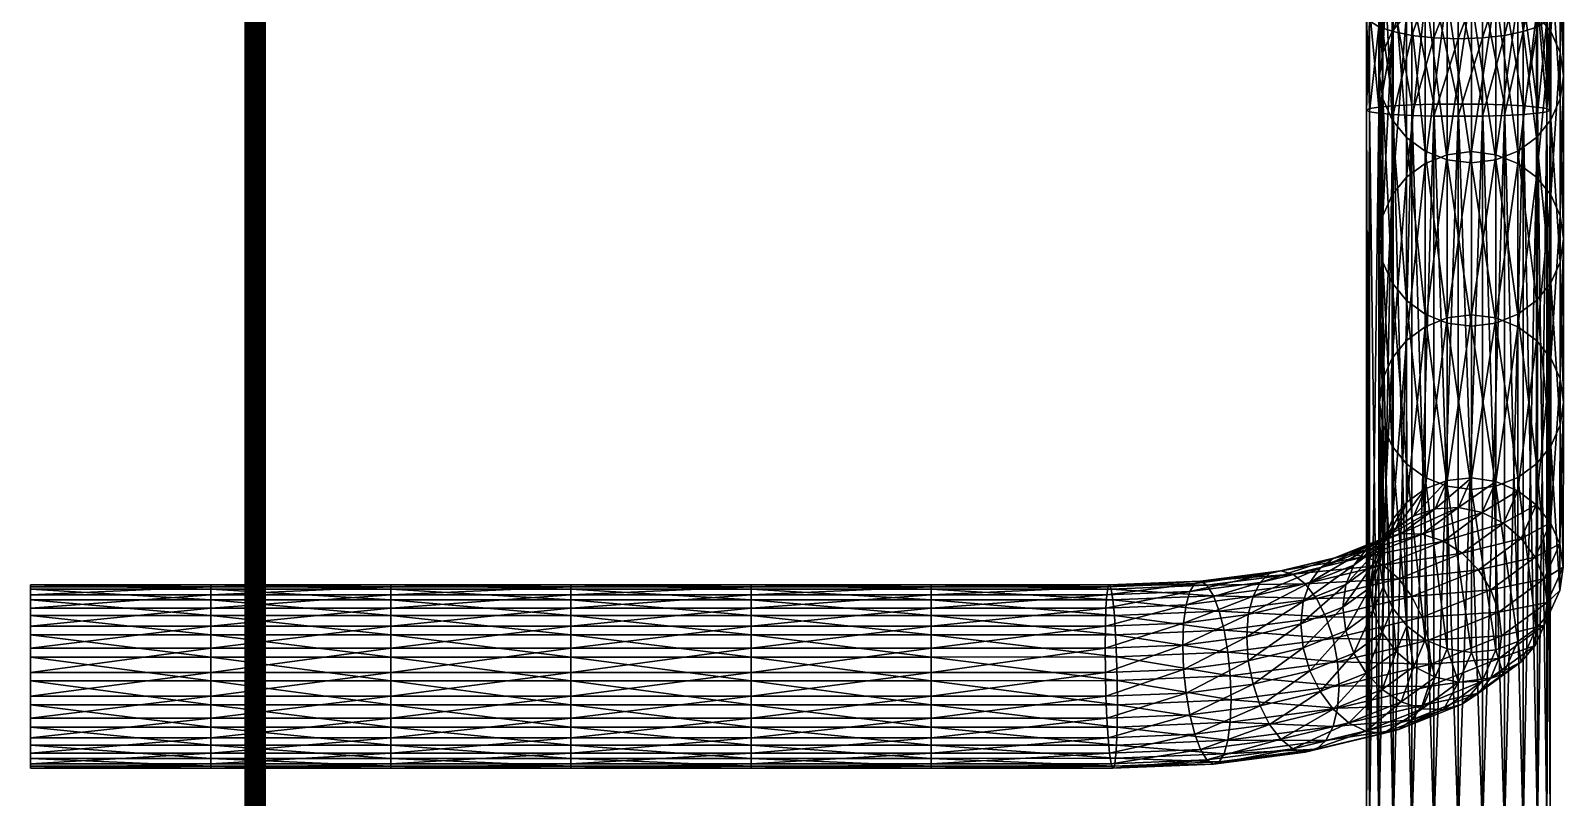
# Model space of a CAD drawing. Extents: x -41.6 to 42.5, y -37.8 to 42.9.
# Drawn here: x 19.7 to 40.98, y 20.46 to 31.1 of the extents above; entities that cross this region are included whole.
import ezdxf

# ---------------------------------------------------------------- set-up
doc = ezdxf.new("R2010")
doc.units = 0
doc.layers.add('VASSCRM', color=2, linetype='CONTINUOUS')
doc.layers.add('VASSREV', color=1, linetype='CONTINUOUS')

msp = doc.modelspace()

# ---------------------------------------------------------------- linework, layer by layer
at = {"layer": 'VASSREV', "color": 0, "extrusion": (0, 0, -1), "const_width": 0.3}
msp.add_lwpolyline([(-25.796, 35.646, -1.00363), (-22.82, 35.635), (-22.82, -35.1, -0.996383), (-25.796, -35.11, 0.737191)], format="xyb", dxfattribs=at)

# ---------------------------------------------------------------- meshes
at = {"layer": 'VASSCRM', "color": 0}
mesh = msp.add_polyface(dxfattribs=at)
corners = [(39.703, 33.798), (40.042, 31.575), (39.703, 31.532), (40.042, 33.841), (40.346, 31.697), (40.346, 33.963), (40.604, 31.887), (40.604, 34.153), (40.803, 32.132), (38.602, 34.399), (38.802, 31.887), (38.602, 32.132), (38.802, 34.153), (39.06, 31.697), (39.06, 33.963), (39.364, 31.575), (39.364, 33.841), (40.042, 29.309), (40.346, 29.431), (40.604, 29.621), (40.803, 29.866), (40.932, 32.422), (40.932, 30.156), (40.978, 32.744), (40.978, 30.478), (40.932, 33.066), (40.932, 30.8), (40.803, 33.356), (40.803, 31.09), (40.604, 33.601), (40.604, 31.335), (40.346, 33.791), (40.346, 31.525), (40.042, 31.647), (40.042, 33.913), (39.703, 31.69), (39.703, 33.956), (39.364, 31.647), (39.364, 33.913), (39.06, 31.525), (39.06, 33.791), (38.802, 33.601), (38.802, 31.335), (38.602, 33.356), (38.602, 31.09), (38.474, 33.066), (38.474, 30.8), (38.428, 32.744), (38.428, 30.478), (38.474, 32.422), (38.474, 30.156), (38.602, 29.866), (38.802, 29.621), (39.06, 29.431), (39.364, 29.309), (39.703, 29.266), (40.803, 28.823), (40.604, 29.069), (40.346, 29.258), (40.042, 29.381), (39.703, 29.424), (39.364, 29.381), (39.06, 29.259), (38.802, 29.069), (38.602, 28.823)]
mesh.append_faces([[corners[k] for k in face] for face in [(0, 1, 2), (3, 4, 1), (5, 6, 4), (7, 8, 6), (9, 10, 11), (12, 13, 10), (14, 15, 13), (16, 2, 15), (2, 1, 17), (1, 4, 18), (4, 6, 19), (4, 19, 18), (6, 8, 20), (6, 20, 19), (8, 21, 22), (8, 22, 20), (21, 23, 24), (21, 24, 22), (23, 25, 26), (23, 26, 24), (25, 27, 28), (25, 28, 26), (27, 29, 30), (27, 30, 28), (29, 31, 32), (29, 32, 30), (31, 33, 32), (34, 35, 33), (36, 37, 35), (38, 39, 37), (40, 41, 42), (40, 42, 39), (41, 43, 44), (41, 44, 42), (43, 45, 46), (43, 46, 44), (45, 47, 48), (45, 48, 46), (47, 49, 50), (47, 50, 48), (49, 11, 51), (49, 51, 50), (11, 10, 52), (11, 52, 51), (10, 13, 53), (10, 53, 52), (13, 15, 54), (15, 2, 55), (26, 28, 56), (28, 30, 57), (30, 32, 58), (32, 33, 59), (33, 35, 60), (35, 37, 61), (37, 39, 62), (39, 42, 63), (42, 44, 64)]], dxfattribs={"color": 0})
mesh = msp.add_polyface(dxfattribs=at)
corners = [(39.518, 32.633), (39.18, 31.902), (39.518, 31.879), (40.793, 32.522), (40.747, 32.352), (40.747, 31.239), (40.793, 31.328), (40.619, 32.198), (40.619, 31.159), (40.419, 32.068), (40.419, 31.091), (40.161, 31.967), (40.161, 31.038), (39.857, 31.902), (39.857, 31.004), (39.518, 30.992), (39.18, 31.004), (38.875, 31.967), (38.875, 31.038), (38.617, 32.068), (38.617, 31.091), (38.418, 32.198), (38.418, 31.159), (38.289, 32.352), (38.289, 31.239), (38.243, 32.523), (38.243, 31.328), (38.289, 31.418), (38.289, 32.693), (38.418, 31.498), (38.418, 32.847), (38.617, 31.566), (38.617, 32.977), (38.875, 31.618), (38.875, 33.078), (39.18, 31.652), (39.857, 33.143), (40.161, 31.618), (39.857, 31.652), (40.161, 33.078), (40.419, 31.566), (40.419, 32.977), (40.619, 31.498), (40.619, 32.847), (40.747, 31.418), (40.747, 32.693), (40.747, 29.977), (40.619, 29.957), (40.419, 29.94), (40.161, 29.926), (39.857, 29.918), (38.875, 29.926), (38.617, 29.94), (38.418, 29.957), (38.289, 29.977), (38.243, 30), (38.289, 30.023), (38.418, 30.043), (38.617, 30.06), (38.875, 30.074), (39.18, 30.082), (39.518, 31.664), (39.518, 30.085), (39.857, 30.082), (40.161, 30.074), (40.419, 30.06), (40.619, 30.043), (40.747, 30.023), (40.793, 30)]
mesh.append_faces([[corners[k] for k in face] for face in [(0, 1, 2), (3, 4, 5), (3, 5, 6), (4, 7, 8), (4, 8, 5), (7, 9, 10), (7, 10, 8), (9, 11, 12), (9, 12, 10), (11, 13, 14), (11, 14, 12), (13, 2, 15), (13, 15, 14), (2, 1, 16), (2, 16, 15), (1, 17, 18), (1, 18, 16), (17, 19, 20), (17, 20, 18), (19, 21, 22), (19, 22, 20), (21, 23, 24), (21, 24, 22), (23, 25, 26), (23, 26, 24), (25, 27, 26), (28, 29, 27), (30, 31, 29), (32, 33, 31), (34, 35, 33), (36, 37, 38), (39, 40, 37), (41, 42, 40), (43, 44, 42), (45, 6, 44), (6, 5, 46), (5, 8, 47), (8, 10, 48), (10, 12, 49), (12, 14, 50), (16, 18, 51), (18, 20, 52), (20, 22, 53), (22, 24, 54), (24, 26, 55), (26, 27, 56), (27, 29, 57), (29, 31, 58), (31, 33, 59), (33, 35, 60), (35, 61, 62), (61, 38, 63), (38, 37, 64), (37, 40, 65), (40, 42, 66), (42, 44, 67), (44, 6, 68)]], dxfattribs={"color": 0})
mesh = msp.add_polyface(dxfattribs=at)
corners = [(40.793, 31.328), (40.747, 29.977), (40.793, 30), (40.747, 31.239), (40.619, 29.957), (40.619, 31.159), (40.419, 29.94), (40.419, 31.091), (40.161, 29.926), (40.161, 31.038), (39.857, 29.918), (39.857, 31.004), (39.518, 30.992), (39.518, 29.915), (39.18, 31.004), (39.18, 29.918), (38.875, 29.926), (38.875, 31.038), (38.617, 29.94), (38.617, 31.091), (38.418, 29.957), (38.418, 31.159), (38.289, 29.977), (38.289, 31.239), (38.243, 30), (38.243, 31.328), (38.289, 30.023), (38.289, 31.418), (38.418, 30.043), (38.418, 31.498), (38.617, 30.06), (38.617, 31.566), (38.875, 30.074), (38.875, 31.618), (39.18, 30.082), (39.18, 31.652), (39.518, 30.085), (39.518, 31.664), (39.857, 30.082), (39.857, 31.652), (40.161, 30.074), (40.161, 31.618), (40.419, 30.06), (40.419, 31.566), (40.619, 30.043), (40.619, 31.498), (40.747, 30.023), (40.747, 31.418), (40.747, 20), (40.619, 20), (40.419, 20), (40.161, 20), (39.857, 20), (39.518, 20), (39.18, 20), (38.875, 20), (38.617, 20), (38.418, 20), (38.289, 20), (38.243, 20), (38.289, 20), (38.418, 20), (38.617, 20), (38.875, 20), (39.18, 20), (39.518, 20), (39.857, 20), (40.161, 20), (40.419, 20), (40.619, 20), (40.747, 20), (40.793, 20)]
mesh.append_faces([[corners[k] for k in face] for face in [(0, 1, 2), (3, 4, 1), (5, 6, 4), (7, 8, 6), (9, 10, 8), (11, 12, 13), (11, 13, 10), (12, 14, 15), (12, 15, 13), (14, 16, 15), (17, 18, 16), (19, 20, 18), (21, 22, 20), (23, 24, 22), (25, 26, 24), (27, 28, 26), (29, 30, 28), (31, 32, 30), (33, 34, 32), (35, 36, 34), (37, 38, 36), (39, 40, 38), (41, 42, 40), (43, 44, 42), (45, 46, 44), (47, 2, 46), (2, 1, 48), (1, 4, 49), (4, 6, 50), (6, 8, 51), (8, 10, 52), (10, 13, 53), (13, 15, 54), (15, 16, 55), (16, 18, 56), (18, 20, 57), (20, 22, 58), (22, 24, 59), (24, 26, 60), (26, 28, 61), (28, 30, 62), (30, 32, 63), (30, 63, 62), (32, 34, 64), (32, 64, 63), (34, 36, 65), (34, 65, 64), (36, 38, 66), (36, 66, 65), (38, 40, 67), (38, 67, 66), (40, 42, 68), (40, 68, 67), (42, 44, 69), (42, 69, 68), (44, 46, 70), (46, 2, 71)]], dxfattribs={"color": 0})
mesh = msp.add_polyface(dxfattribs=at)
corners = [(39.703, 31.532), (40.042, 29.309), (39.703, 29.266), (40.042, 31.575), (40.346, 29.431), (39.06, 31.697), (39.364, 29.309), (39.06, 29.431), (39.364, 31.575), (40.042, 27.043), (40.346, 27.165), (40.604, 29.621), (40.604, 27.355), (40.803, 29.866), (40.803, 27.6), (40.932, 30.156), (40.932, 27.89), (40.978, 30.478), (40.978, 28.212), (40.932, 30.8), (40.932, 28.534), (40.803, 28.823), (40.803, 31.09), (40.604, 29.069), (40.604, 31.335), (40.346, 29.258), (40.346, 31.525), (40.042, 29.381), (40.042, 31.647), (39.703, 29.424), (39.703, 31.69), (39.364, 29.381), (39.364, 31.647), (39.06, 29.259), (39.06, 31.525), (38.802, 29.069), (38.802, 31.335), (38.602, 28.823), (38.602, 31.09), (38.474, 30.8), (38.474, 28.534), (38.428, 30.478), (38.428, 28.212), (38.474, 30.156), (38.474, 27.89), (38.602, 29.866), (38.602, 27.6), (38.802, 29.621), (38.802, 27.355), (39.06, 27.165), (39.364, 27.043), (39.703, 26.999), (40.803, 26.557), (40.604, 26.803), (40.346, 26.992), (40.042, 27.115), (39.703, 27.158), (39.364, 27.115), (39.06, 26.992), (38.802, 26.803), (38.602, 26.557), (38.474, 26.268)]
mesh.append_faces([[corners[k] for k in face] for face in [(0, 1, 2), (3, 4, 1), (5, 6, 7), (8, 2, 6), (2, 1, 9), (1, 4, 10), (1, 10, 9), (4, 11, 12), (4, 12, 10), (11, 13, 14), (11, 14, 12), (13, 15, 16), (13, 16, 14), (15, 17, 18), (15, 18, 16), (17, 19, 20), (17, 20, 18), (19, 21, 20), (22, 23, 21), (24, 25, 23), (26, 27, 25), (28, 29, 27), (30, 31, 29), (32, 33, 31), (34, 35, 33), (36, 37, 35), (38, 39, 40), (38, 40, 37), (39, 41, 42), (39, 42, 40), (41, 43, 44), (41, 44, 42), (43, 45, 46), (43, 46, 44), (45, 47, 48), (45, 48, 46), (47, 7, 49), (47, 49, 48), (7, 6, 50), (7, 50, 49), (6, 2, 51), (6, 51, 50), (20, 21, 52), (21, 23, 53), (23, 25, 54), (25, 27, 55), (25, 55, 54), (27, 29, 56), (27, 56, 55), (29, 31, 57), (29, 57, 56), (31, 33, 58), (31, 58, 57), (33, 35, 59), (35, 37, 60), (37, 40, 61)]], dxfattribs={"color": 0})
mesh = msp.add_polyface(dxfattribs=at)
corners = [(40.793, 30), (40.747, 20), (40.793, 20), (40.747, 29.977), (40.619, 20), (40.619, 29.957), (40.419, 20), (40.419, 29.94), (40.161, 20), (40.161, 29.926), (39.857, 20), (39.857, 29.918), (39.518, 20), (39.518, 29.915), (39.18, 20), (39.18, 29.918), (38.875, 20), (38.875, 29.926), (38.617, 20), (38.617, 29.94), (38.418, 20), (38.418, 29.957), (38.289, 20), (38.289, 29.977), (38.243, 20), (38.243, 30), (38.289, 20), (38.289, 30.023), (38.418, 20), (38.418, 30.043), (38.617, 20), (40.619, 30.043), (40.747, 20), (40.619, 20), (40.747, 30.023), (40.747, 10), (40.619, 10), (40.419, 10), (40.161, 10), (39.857, 10), (39.518, 10), (39.18, 10), (38.875, 10), (38.617, 10), (38.418, 10), (38.289, 10), (38.243, 10), (38.289, 10), (38.418, 10), (38.617, 10), (38.875, 20), (38.875, 10), (39.18, 20), (39.18, 10), (39.518, 20), (39.518, 10), (39.857, 20), (39.857, 10), (40.161, 20), (40.161, 10), (40.419, 20), (40.419, 10), (40.619, 10), (40.747, 10), (40.793, 10)]
mesh.append_faces([[corners[k] for k in face] for face in [(0, 1, 2), (3, 4, 1), (5, 6, 4), (7, 8, 6), (9, 10, 8), (11, 12, 10), (13, 14, 12), (15, 16, 14), (17, 18, 16), (19, 20, 18), (21, 22, 20), (23, 24, 22), (25, 26, 24), (27, 28, 26), (29, 30, 28), (31, 32, 33), (34, 2, 32), (2, 1, 35), (1, 4, 36), (4, 6, 37), (6, 8, 38), (8, 10, 39), (10, 12, 40), (12, 14, 41), (14, 16, 42), (16, 18, 43), (16, 43, 42), (18, 20, 44), (18, 44, 43), (20, 22, 45), (20, 45, 44), (22, 24, 46), (22, 46, 45), (24, 26, 47), (24, 47, 46), (26, 28, 48), (26, 48, 47), (28, 30, 49), (28, 49, 48), (30, 50, 51), (30, 51, 49), (50, 52, 53), (50, 53, 51), (52, 54, 55), (52, 55, 53), (54, 56, 57), (54, 57, 55), (56, 58, 59), (56, 59, 57), (58, 60, 61), (58, 61, 59), (60, 33, 62), (60, 62, 61), (33, 32, 63), (33, 63, 62), (32, 2, 64), (32, 64, 63)]], dxfattribs={"color": 0})
mesh = msp.add_polyface(dxfattribs=at)
corners = [(39.703, 29.266), (40.042, 27.043), (39.703, 26.999), (40.042, 24.777), (39.703, 24.733), (40.346, 27.165), (40.346, 24.899), (40.604, 27.355), (40.604, 25.089), (40.803, 27.6), (40.803, 25.334), (40.932, 27.89), (40.932, 25.624), (40.978, 28.212), (40.978, 25.946), (40.932, 28.534), (40.932, 26.268), (40.803, 26.557), (40.803, 28.823), (40.604, 26.803), (40.604, 29.069), (40.346, 26.992), (39.06, 29.259), (38.802, 26.803), (39.06, 26.992), (38.802, 29.069), (38.602, 26.557), (38.602, 28.823), (38.474, 26.268), (38.474, 28.534), (38.428, 28.212), (38.428, 25.946), (38.474, 27.89), (38.474, 25.624), (38.602, 27.6), (38.602, 25.334), (38.802, 27.355), (38.802, 25.089), (39.06, 27.165), (39.06, 24.899), (39.364, 27.043), (39.364, 24.777), (40.975, 23.653), (40.929, 23.976), (40.801, 24.268), (40.602, 24.518), (40.345, 24.713), (40.042, 27.115), (40.041, 24.842), (39.703, 27.158), (39.703, 24.892), (39.364, 27.115), (39.365, 24.856), (39.061, 24.74), (38.804, 24.555), (38.605, 24.314), (38.476, 24.027), (38.431, 23.706), (38.476, 23.383)]
mesh.append_faces([[corners[k] for k in face] for face in [(0, 1, 2), (2, 1, 3), (2, 3, 4), (1, 5, 6), (1, 6, 3), (5, 7, 8), (5, 8, 6), (7, 9, 10), (7, 10, 8), (9, 11, 12), (9, 12, 10), (11, 13, 14), (11, 14, 12), (13, 15, 16), (13, 16, 14), (15, 17, 16), (18, 19, 17), (20, 21, 19), (22, 23, 24), (25, 26, 23), (27, 28, 26), (29, 30, 31), (29, 31, 28), (30, 32, 33), (30, 33, 31), (32, 34, 35), (32, 35, 33), (34, 36, 37), (34, 37, 35), (36, 38, 39), (36, 39, 37), (38, 40, 41), (38, 41, 39), (40, 2, 4), (40, 4, 41), (12, 14, 42), (14, 16, 43), (16, 17, 44), (17, 19, 45), (17, 45, 44), (19, 21, 46), (19, 46, 45), (21, 47, 48), (21, 48, 46), (47, 49, 50), (47, 50, 48), (49, 51, 52), (49, 52, 50), (51, 24, 53), (51, 53, 52), (24, 23, 54), (24, 54, 53), (23, 26, 55), (23, 55, 54), (26, 28, 56), (28, 31, 57), (31, 33, 58)]], dxfattribs={"color": 0})
mesh = msp.add_polyface(dxfattribs=at)
corners = [(39.703, 24.733), (40.042, 24.777), (40.041, 22.504), (40.346, 24.899), (40.345, 22.62), (40.604, 25.089), (40.602, 22.804), (40.803, 25.334), (40.801, 23.045), (40.932, 25.624), (40.929, 23.332), (40.975, 23.653), (40.978, 25.946), (40.929, 23.976), (40.932, 26.268), (40.801, 24.268), (38.602, 26.557), (38.476, 24.027), (38.605, 24.314), (38.474, 26.268), (38.431, 23.706), (38.428, 25.946), (38.476, 23.383), (38.474, 25.624), (38.602, 25.334), (38.605, 23.091), (38.802, 25.089), (38.804, 22.841), (39.06, 24.899), (39.061, 22.646), (39.364, 24.777), (39.365, 22.518), (39.703, 22.467), (40.586, 23.791), (40.602, 24.518), (40.393, 24.053), (40.345, 24.713), (40.145, 24.263), (40.041, 24.842), (39.851, 24.411), (39.703, 24.892), (39.524, 24.481), (39.365, 24.856), (39.197, 24.466), (39.061, 24.74), (38.904, 24.368), (38.804, 24.555), (38.655, 24.2), (38.462, 23.97), (38.338, 23.691), (39.575, 23.846), (39.312, 24.016), (39.02, 24.112), (38.727, 24.122), (38.464, 24.047), (38.242, 23.898), (38.069, 23.683), (38.477, 23.682), (38.237, 23.8), (37.998, 23.83), (37.783, 23.775), (37.6, 23.641)]
mesh.append_faces([[corners[k] for k in face] for face in [(0, 1, 2), (1, 3, 4), (3, 5, 6), (5, 7, 8), (7, 9, 10), (7, 10, 8), (9, 11, 10), (12, 13, 11), (14, 15, 13), (16, 17, 18), (19, 20, 17), (21, 22, 20), (23, 24, 25), (23, 25, 22), (24, 26, 27), (26, 28, 29), (28, 30, 31), (30, 0, 32), (13, 15, 33), (15, 34, 35), (15, 35, 33), (34, 36, 37), (34, 37, 35), (36, 38, 39), (36, 39, 37), (38, 40, 41), (38, 41, 39), (40, 42, 43), (40, 43, 41), (42, 44, 45), (42, 45, 43), (44, 46, 47), (44, 47, 45), (46, 18, 48), (46, 48, 47), (18, 17, 49), (18, 49, 48), (35, 37, 50), (37, 39, 51), (37, 51, 50), (39, 41, 52), (39, 52, 51), (41, 43, 53), (41, 53, 52), (43, 45, 54), (43, 54, 53), (45, 47, 55), (45, 55, 54), (47, 48, 56), (47, 56, 55), (50, 51, 57), (51, 52, 58), (52, 53, 59), (52, 59, 58), (53, 54, 60), (53, 60, 59), (54, 55, 61)]], dxfattribs={"color": 0})
mesh = msp.add_polyface(dxfattribs=at)
corners = [(38.602, 25.334), (38.804, 22.841), (38.605, 23.091), (38.802, 25.089), (39.061, 22.646), (39.06, 24.899), (39.365, 22.518), (38.476, 24.027), (38.431, 23.706), (38.294, 23.373), (38.338, 23.691), (38.476, 23.383), (38.338, 23.047), (38.462, 22.747), (38.655, 22.485), (38.904, 22.275), (39.197, 22.128), (38.462, 23.97), (37.958, 23.414), (38.069, 23.683), (37.919, 23.099), (37.958, 22.77), (38.069, 22.46), (38.242, 22.183), (38.464, 21.954), (38.727, 21.784), (39.02, 21.688), (39.312, 21.678), (38.477, 21.344), (38.237, 21.375), (39.575, 21.753), (38.692, 21.4), (38.875, 21.533), (39.798, 23.617), (38.692, 23.493), (38.875, 23.247), (39.575, 23.846), (38.477, 23.682), (39.312, 24.016), (38.237, 23.8), (37.783, 21.681), (37.998, 21.492), (37.55, 21.127), (37.68, 21.248), (39.016, 21.735), (37.781, 21.44), (39.107, 21.997), (37.845, 21.696), (39.139, 22.309), (37.868, 22.005), (39.107, 22.641), (37.845, 22.34), (39.016, 22.958), (37.781, 22.664), (37.68, 22.962), (37.55, 23.221), (37.396, 23.424)]
mesh.append_faces([[corners[k] for k in face] for face in [(0, 1, 2), (3, 4, 1), (5, 6, 4), (7, 8, 9), (7, 9, 10), (8, 11, 12), (8, 12, 9), (11, 2, 13), (11, 13, 12), (2, 1, 14), (2, 14, 13), (1, 4, 15), (1, 15, 14), (4, 16, 15), (17, 10, 18), (17, 18, 19), (10, 9, 20), (9, 12, 21), (12, 13, 22), (12, 22, 21), (13, 14, 23), (13, 23, 22), (14, 15, 24), (14, 24, 23), (15, 16, 25), (15, 25, 24), (16, 26, 25), (26, 27, 28), (26, 28, 29), (27, 30, 31), (27, 31, 28), (30, 32, 31), (33, 34, 35), (36, 37, 34), (38, 39, 37), (23, 24, 40), (24, 25, 41), (24, 41, 40), (25, 26, 29), (25, 29, 41), (28, 31, 42), (31, 32, 43), (32, 44, 45), (32, 45, 43), (44, 46, 47), (44, 47, 45), (46, 48, 49), (46, 49, 47), (48, 50, 51), (48, 51, 49), (50, 52, 53), (50, 53, 51), (52, 35, 54), (52, 54, 53), (35, 34, 55), (34, 37, 56)]], dxfattribs={"color": 0})
mesh = msp.add_polyface(dxfattribs=at)
corners = [(39.703, 24.733), (40.041, 22.504), (39.703, 22.467), (40.042, 24.777), (40.345, 22.62), (40.346, 24.899), (40.602, 22.804), (40.604, 25.089), (40.801, 23.045), (39.364, 24.777), (39.365, 22.518), (39.851, 22.072), (39.524, 22.057), (40.144, 22.17), (40.393, 22.339), (40.586, 22.568), (40.929, 23.332), (40.71, 22.847), (40.975, 23.653), (40.754, 23.165), (40.929, 23.976), (40.71, 23.491), (40.586, 23.791), (39.061, 22.646), (39.197, 22.128), (39.312, 21.678), (39.02, 21.688), (39.575, 21.753), (39.798, 21.902), (39.97, 22.117), (40.081, 22.386), (40.12, 22.701), (40.081, 23.03), (39.97, 23.34), (40.393, 24.053), (39.798, 23.617), (39.575, 23.846), (38.875, 21.533), (39.016, 21.735), (39.107, 21.997), (39.139, 22.309), (39.107, 22.641), (39.016, 22.958), (38.875, 23.247), (38.692, 23.493)]
mesh.append_faces([[corners[k] for k in face] for face in [(0, 1, 2), (3, 4, 1), (5, 6, 4), (7, 8, 6), (9, 2, 10), (2, 1, 11), (2, 11, 12), (1, 4, 13), (1, 13, 11), (4, 6, 14), (4, 14, 13), (6, 8, 15), (6, 15, 14), (8, 16, 17), (8, 17, 15), (16, 18, 19), (16, 19, 17), (18, 20, 21), (18, 21, 19), (20, 22, 21), (23, 10, 24), (10, 2, 12), (10, 12, 24), (12, 11, 25), (12, 25, 26), (11, 13, 27), (11, 27, 25), (13, 14, 28), (13, 28, 27), (14, 15, 29), (14, 29, 28), (15, 17, 30), (15, 30, 29), (17, 19, 31), (17, 31, 30), (19, 21, 32), (19, 32, 31), (21, 22, 33), (21, 33, 32), (22, 34, 35), (22, 35, 33), (34, 36, 35), (24, 12, 26), (27, 28, 37), (28, 29, 38), (28, 38, 37), (29, 30, 39), (29, 39, 38), (30, 31, 40), (30, 40, 39), (31, 32, 41), (31, 41, 40), (32, 33, 42), (32, 42, 41), (33, 35, 43), (33, 43, 42), (35, 36, 44)]], dxfattribs={"color": 0})
mesh = msp.add_polyface(dxfattribs=at)
corners = [(38.338, 23.691), (37.919, 23.099), (37.958, 23.414), (38.294, 23.373), (37.958, 22.77), (38.464, 24.047), (37.6, 23.641), (37.783, 23.775), (38.242, 23.898), (38.069, 23.683), (37.459, 23.439), (37.368, 23.178), (37.336, 22.866), (37.368, 22.534), (37.459, 22.216), (38.875, 23.247), (37.55, 23.221), (37.68, 22.962), (38.692, 23.493), (37.396, 23.424), (38.477, 23.682), (38.237, 23.8), (37.225, 23.558), (37.998, 23.83), (37.055, 23.605), (36.901, 23.564), (36.771, 23.443), (36.67, 23.251), (36.605, 22.996), (36.582, 22.686), (36.605, 22.351), (37.781, 22.664), (36.269, 22.778), (36.321, 22.473), (36.201, 23.045), (36.12, 23.258), (36.031, 23.402), (35.942, 23.46), (35.862, 23.428), (35.794, 23.315), (35.741, 23.129), (35.707, 22.878), (35.695, 22.57), (34.763, 22.714), (34.746, 22.983), (34.725, 23.199), (34.703, 23.347), (34.68, 23.408), (34.66, 23.379), (34.643, 23.269)]
mesh.append_faces([[corners[k] for k in face] for face in [(0, 1, 2), (3, 4, 1), (5, 6, 7), (8, 9, 10), (8, 10, 6), (9, 2, 11), (9, 11, 10), (2, 1, 12), (2, 12, 11), (1, 4, 13), (1, 13, 12), (4, 14, 13), (15, 16, 17), (18, 19, 16), (20, 21, 22), (20, 22, 19), (21, 23, 24), (21, 24, 22), (23, 7, 25), (23, 25, 24), (7, 6, 26), (7, 26, 25), (6, 10, 27), (6, 27, 26), (10, 11, 28), (10, 28, 27), (11, 12, 29), (11, 29, 28), (12, 13, 30), (12, 30, 29), (31, 17, 32), (31, 32, 33), (17, 16, 34), (17, 34, 32), (16, 19, 35), (16, 35, 34), (19, 22, 36), (19, 36, 35), (22, 24, 37), (22, 37, 36), (24, 25, 38), (24, 38, 37), (25, 26, 39), (25, 39, 38), (26, 27, 40), (26, 40, 39), (27, 28, 41), (27, 41, 40), (28, 29, 42), (28, 42, 41), (33, 32, 43), (32, 34, 44), (34, 35, 45), (35, 36, 46), (36, 37, 47), (37, 38, 48), (38, 39, 49)]], dxfattribs={"color": 0})
mesh = msp.add_polyface(dxfattribs=at)
corners = [(22.203, 20.922), (22.203, 20.861), (19.703, 20.861), (19.703, 20.922), (22.203, 20.889), (19.703, 20.889), (22.203, 20.999), (19.703, 20.999), (22.203, 21.183), (19.703, 21.183), (22.203, 21.433), (19.703, 21.433), (22.203, 21.741), (19.703, 21.741), (22.203, 22.077), (19.703, 22.077), (22.203, 22.406), (19.703, 22.406), (22.203, 22.713), (19.703, 22.713), (22.203, 22.982), (19.703, 22.982), (19.703, 23.199), (22.203, 23.199), (19.703, 23.347), (22.203, 23.347), (19.703, 23.408), (22.203, 23.408), (19.703, 23.38), (22.203, 23.38), (19.703, 23.27), (22.203, 23.27), (19.703, 23.086), (22.203, 23.086), (19.703, 22.836), (22.203, 22.836), (19.703, 22.528), (22.203, 22.528), (19.703, 22.192), (22.203, 22.192), (19.703, 21.863), (22.203, 21.863), (19.703, 21.556), (22.203, 21.556), (19.703, 21.286), (22.203, 21.286), (19.703, 21.07), (22.203, 21.07)]
mesh.append_faces([[corners[k] for k in face] for face in [(0, 1, 2), (0, 2, 3), (1, 4, 5), (1, 5, 2), (4, 6, 7), (4, 7, 5), (6, 8, 9), (6, 9, 7), (8, 10, 11), (8, 11, 9), (10, 12, 13), (10, 13, 11), (12, 14, 15), (12, 15, 13), (14, 16, 17), (14, 17, 15), (16, 18, 19), (16, 19, 17), (18, 20, 21), (18, 21, 19), (20, 22, 21), (23, 24, 22), (25, 26, 24), (27, 28, 26), (29, 30, 28), (31, 32, 30), (33, 34, 32), (35, 36, 34), (37, 38, 36), (39, 40, 38), (41, 42, 40), (43, 44, 42), (45, 46, 44), (47, 3, 46), (34, 36, 38), (32, 34, 38), (32, 38, 40), (32, 40, 42), (30, 32, 42), (30, 42, 44), (30, 44, 46), (30, 46, 3), (30, 3, 2), (30, 2, 5), (30, 5, 7), (28, 30, 7), (26, 28, 7), (24, 26, 7), (22, 24, 7), (21, 22, 7), (19, 21, 7), (17, 19, 7), (15, 17, 7), (13, 15, 7), (11, 13, 7), (9, 11, 7)]], dxfattribs={"color": 0})
mesh = msp.add_polyface(dxfattribs=at)
corners = [(24.703, 20.922), (24.703, 20.861), (22.203, 20.861), (22.203, 20.922), (24.703, 20.889), (22.203, 20.889), (24.703, 20.999), (22.203, 20.999), (24.703, 21.183), (22.203, 21.183), (24.703, 21.433), (22.203, 21.433), (24.703, 21.741), (22.203, 21.741), (24.703, 22.077), (22.203, 22.077), (24.703, 22.406), (22.203, 22.406), (24.703, 22.713), (22.203, 22.713), (24.703, 22.982), (22.203, 22.982), (24.703, 23.199), (22.203, 23.199), (24.703, 23.347), (22.203, 23.347), (24.703, 23.408), (22.203, 23.408), (24.703, 23.38), (22.203, 23.38), (24.703, 23.27), (22.203, 23.27), (24.703, 23.086), (22.203, 23.086), (24.703, 22.836), (22.203, 22.836), (24.703, 22.528), (22.203, 22.528), (24.703, 22.192), (22.203, 22.192), (22.203, 21.863), (24.703, 21.863), (22.203, 21.556), (24.703, 21.556), (22.203, 21.286), (24.703, 21.286), (22.203, 21.07), (24.703, 21.07), (19.703, 23.199), (19.703, 23.347), (19.703, 23.408), (19.703, 23.38), (19.703, 23.27), (19.703, 23.086), (19.703, 22.836), (19.703, 22.528), (19.703, 22.192), (19.703, 21.863), (19.703, 21.556), (19.703, 21.286), (19.703, 21.07), (19.703, 20.922)]
mesh.append_faces([[corners[k] for k in face] for face in [(0, 1, 2), (0, 2, 3), (1, 4, 5), (1, 5, 2), (4, 6, 7), (4, 7, 5), (6, 8, 9), (6, 9, 7), (8, 10, 11), (8, 11, 9), (10, 12, 13), (10, 13, 11), (12, 14, 15), (12, 15, 13), (14, 16, 17), (14, 17, 15), (16, 18, 19), (16, 19, 17), (18, 20, 21), (18, 21, 19), (20, 22, 23), (20, 23, 21), (22, 24, 25), (22, 25, 23), (24, 26, 27), (24, 27, 25), (26, 28, 29), (26, 29, 27), (28, 30, 31), (28, 31, 29), (30, 32, 33), (30, 33, 31), (32, 34, 35), (32, 35, 33), (34, 36, 37), (34, 37, 35), (36, 38, 39), (36, 39, 37), (38, 40, 39), (41, 42, 40), (43, 44, 42), (45, 46, 44), (47, 3, 46), (21, 23, 48), (23, 25, 49), (25, 27, 50), (27, 29, 51), (29, 31, 52), (31, 33, 53), (33, 35, 54), (35, 37, 55), (37, 39, 56), (39, 40, 57), (40, 42, 58), (42, 44, 59), (44, 46, 60), (46, 3, 61)]], dxfattribs={"color": 0})
mesh = msp.add_polyface(dxfattribs=at)
corners = [(29.703, 20.922), (27.203, 20.861), (27.203, 20.922), (29.703, 20.861), (27.203, 20.889), (29.703, 20.889), (27.203, 20.999), (29.703, 20.999), (27.203, 21.183), (24.703, 20.861), (24.703, 20.922), (24.703, 20.889), (24.703, 20.999), (24.703, 21.183), (27.203, 21.433), (24.703, 21.433), (27.203, 21.741), (24.703, 21.741), (27.203, 22.077), (24.703, 22.077), (27.203, 22.406), (24.703, 22.406), (27.203, 22.713), (24.703, 22.713), (27.203, 22.982), (24.703, 22.982), (27.203, 23.199), (24.703, 23.199), (27.203, 23.347), (24.703, 23.347), (27.203, 23.408), (24.703, 23.408), (27.203, 23.38), (24.703, 23.38), (27.203, 23.27), (24.703, 23.27), (27.203, 23.086), (24.703, 23.086), (27.203, 22.836), (24.703, 22.836), (27.203, 22.528), (24.703, 22.528), (27.203, 22.192), (24.703, 22.192), (27.203, 21.863), (24.703, 21.863), (27.203, 21.556), (24.703, 21.556), (27.203, 21.286), (24.703, 21.286), (27.203, 21.07), (24.703, 21.07), (22.203, 21.863), (22.203, 21.556), (22.203, 21.286), (22.203, 21.07), (22.203, 20.922)]
mesh.append_faces([[corners[k] for k in face] for face in [(0, 1, 2), (3, 4, 1), (5, 6, 4), (7, 8, 6), (2, 1, 9), (2, 9, 10), (1, 4, 11), (1, 11, 9), (4, 6, 12), (4, 12, 11), (6, 8, 13), (6, 13, 12), (8, 14, 15), (8, 15, 13), (14, 16, 17), (14, 17, 15), (16, 18, 19), (16, 19, 17), (18, 20, 21), (18, 21, 19), (20, 22, 23), (20, 23, 21), (22, 24, 25), (22, 25, 23), (24, 26, 27), (24, 27, 25), (26, 28, 29), (26, 29, 27), (28, 30, 31), (28, 31, 29), (30, 32, 33), (30, 33, 31), (32, 34, 35), (32, 35, 33), (34, 36, 37), (34, 37, 35), (36, 38, 39), (36, 39, 37), (38, 40, 41), (38, 41, 39), (40, 42, 43), (40, 43, 41), (42, 44, 45), (42, 45, 43), (44, 46, 47), (44, 47, 45), (46, 48, 49), (46, 49, 47), (48, 50, 51), (48, 51, 49), (50, 2, 10), (50, 10, 51), (43, 45, 52), (45, 47, 53), (47, 49, 54), (49, 51, 55), (51, 10, 56)]], dxfattribs={"color": 0})
mesh = msp.add_polyface(dxfattribs=at)
corners = [(32.203, 20.922), (29.703, 20.861), (29.703, 20.922), (32.203, 20.861), (29.703, 20.889), (32.203, 20.889), (29.703, 20.999), (32.203, 20.999), (29.703, 21.183), (32.203, 21.183), (29.703, 21.433), (32.203, 21.433), (29.703, 21.741), (32.203, 21.741), (29.703, 22.077), (32.203, 22.077), (29.703, 22.406), (32.203, 22.406), (29.703, 22.713), (32.203, 22.713), (29.703, 22.982), (32.203, 22.982), (29.703, 23.199), (32.203, 23.199), (29.703, 23.347), (32.203, 23.347), (29.703, 23.408), (27.203, 20.861), (27.203, 20.889), (27.203, 20.999), (27.203, 21.183), (27.203, 21.433), (27.203, 21.741), (27.203, 22.077), (27.203, 22.406), (27.203, 22.713), (27.203, 22.982), (27.203, 23.199), (27.203, 23.347), (27.203, 23.408), (29.703, 23.38), (27.203, 23.38), (29.703, 23.27), (27.203, 23.27), (29.703, 23.086), (27.203, 23.086), (29.703, 22.836), (27.203, 22.836), (29.703, 22.528), (27.203, 22.528), (29.703, 22.192), (27.203, 22.192), (29.703, 21.863), (27.203, 21.863), (29.703, 21.556), (27.203, 21.556), (29.703, 21.286), (27.203, 21.286), (29.703, 21.07), (27.203, 21.07), (27.203, 20.922)]
mesh.append_faces([[corners[k] for k in face] for face in [(0, 1, 2), (3, 4, 1), (5, 6, 4), (7, 8, 6), (9, 10, 8), (11, 12, 10), (13, 14, 12), (15, 16, 14), (17, 18, 16), (19, 20, 18), (21, 22, 20), (23, 24, 22), (25, 26, 24), (2, 1, 27), (1, 4, 28), (4, 6, 29), (6, 8, 30), (8, 10, 31), (8, 31, 30), (10, 12, 32), (10, 32, 31), (12, 14, 33), (12, 33, 32), (14, 16, 34), (14, 34, 33), (16, 18, 35), (16, 35, 34), (18, 20, 36), (18, 36, 35), (20, 22, 37), (20, 37, 36), (22, 24, 38), (22, 38, 37), (24, 26, 39), (24, 39, 38), (26, 40, 41), (26, 41, 39), (40, 42, 43), (40, 43, 41), (42, 44, 45), (42, 45, 43), (44, 46, 47), (44, 47, 45), (46, 48, 49), (46, 49, 47), (48, 50, 51), (48, 51, 49), (50, 52, 53), (50, 53, 51), (52, 54, 55), (52, 55, 53), (54, 56, 57), (54, 57, 55), (56, 58, 59), (56, 59, 57), (58, 2, 60), (58, 60, 59)]], dxfattribs={"color": 0})
mesh = msp.add_polyface(dxfattribs=at)
corners = [(34.703, 20.922), (32.203, 20.861), (32.203, 20.922), (34.725, 20.861), (32.203, 20.889), (34.746, 20.889), (32.203, 20.999), (34.763, 21), (32.203, 21.183), (34.776, 21.183), (32.203, 21.433), (34.776, 22.407), (32.203, 22.713), (32.203, 22.406), (34.763, 22.714), (32.203, 22.982), (34.746, 22.983), (32.203, 23.199), (34.725, 23.199), (32.203, 23.347), (34.703, 23.347), (32.203, 23.408), (34.68, 23.408), (32.203, 23.38), (34.66, 23.379), (32.203, 23.27), (34.643, 23.269), (32.203, 23.086), (34.629, 23.085), (32.203, 22.836), (34.621, 22.836), (32.203, 22.528), (34.618, 22.527), (32.203, 22.192), (34.621, 22.191), (32.203, 21.863), (34.629, 21.862), (32.203, 21.556), (34.643, 21.555), (32.203, 21.286), (34.66, 21.286), (32.203, 21.07), (34.68, 21.07), (29.703, 20.861), (29.703, 20.889), (29.703, 20.999), (29.703, 21.183), (29.703, 21.433), (32.203, 21.741), (29.703, 21.741), (32.203, 22.077), (29.703, 22.077), (29.703, 22.406), (29.703, 22.713), (29.703, 22.982), (29.703, 23.199), (29.703, 23.347), (29.703, 23.408), (29.703, 23.38), (29.703, 23.27), (29.703, 23.086), (29.703, 22.836), (29.703, 22.528), (29.703, 22.192), (29.703, 21.863), (29.703, 21.556), (29.703, 21.286), (29.703, 21.07), (29.703, 20.922)]
mesh.append_faces([[corners[k] for k in face] for face in [(0, 1, 2), (3, 4, 1), (5, 6, 4), (7, 8, 6), (9, 10, 8), (11, 12, 13), (14, 15, 12), (16, 17, 15), (18, 19, 17), (20, 21, 19), (22, 23, 21), (24, 25, 23), (26, 27, 25), (28, 29, 27), (30, 31, 29), (32, 33, 31), (34, 35, 33), (36, 37, 35), (38, 39, 37), (40, 41, 39), (42, 2, 41), (2, 1, 43), (1, 4, 44), (4, 6, 45), (6, 8, 46), (8, 10, 47), (10, 48, 49), (48, 50, 51), (50, 13, 52), (13, 12, 53), (12, 15, 54), (15, 17, 55), (17, 19, 56), (19, 21, 57), (21, 23, 58), (21, 58, 57), (23, 25, 59), (23, 59, 58), (25, 27, 60), (25, 60, 59), (27, 29, 61), (27, 61, 60), (29, 31, 62), (29, 62, 61), (31, 33, 63), (31, 63, 62), (33, 35, 64), (33, 64, 63), (35, 37, 65), (35, 65, 64), (37, 39, 66), (37, 66, 65), (39, 41, 67), (39, 67, 66), (41, 2, 68), (41, 68, 67)]], dxfattribs={"color": 0})
mesh = msp.add_polyface(dxfattribs=at)
corners = [(36.031, 20.977), (34.725, 20.861), (34.703, 20.922), (36.12, 20.92), (34.746, 20.889), (36.201, 20.951), (34.763, 21), (36.269, 21.064), (34.776, 21.183), (36.321, 21.25), (34.785, 21.433), (36.355, 21.501), (34.788, 21.741), (36.367, 21.81), (34.785, 22.078), (36.355, 22.145), (34.776, 22.407), (36.321, 22.473), (34.763, 22.714), (36.269, 22.778), (34.746, 22.983), (36.201, 23.045), (34.725, 23.199), (36.12, 23.258), (34.703, 23.347), (36.031, 23.402), (34.68, 23.408), (35.942, 23.46), (34.66, 23.379), (35.862, 23.428), (34.643, 23.269), (35.794, 23.315), (35.741, 23.129), (34.629, 23.085), (35.707, 22.878), (34.621, 22.836), (35.695, 22.57), (34.618, 22.527), (35.707, 22.234), (34.621, 22.191), (35.741, 21.906), (34.629, 21.862), (35.794, 21.601), (34.643, 21.555), (34.66, 21.286), (35.862, 21.335), (34.68, 21.07), (35.942, 21.122), (32.203, 20.861), (32.203, 20.889), (32.203, 20.999), (32.203, 21.183), (32.203, 21.433), (32.203, 21.741), (32.203, 22.077), (32.203, 22.406), (32.203, 22.713), (32.203, 22.982), (32.203, 23.199), (32.203, 23.347), (32.203, 23.408), (32.203, 23.38), (32.203, 23.27), (32.203, 23.086), (32.203, 22.836), (32.203, 22.528), (32.203, 22.192), (32.203, 21.863), (32.203, 21.556), (32.203, 21.286), (32.203, 21.07), (32.203, 20.922)]
mesh.append_faces([[corners[k] for k in face] for face in [(0, 1, 2), (3, 4, 1), (5, 6, 4), (7, 8, 6), (9, 10, 8), (11, 12, 10), (13, 14, 12), (15, 16, 14), (17, 18, 16), (19, 20, 18), (21, 22, 20), (23, 24, 22), (25, 26, 24), (27, 28, 26), (29, 30, 28), (31, 32, 33), (31, 33, 30), (32, 34, 35), (32, 35, 33), (34, 36, 37), (34, 37, 35), (36, 38, 39), (36, 39, 37), (38, 40, 41), (38, 41, 39), (40, 42, 43), (40, 43, 41), (42, 44, 43), (45, 46, 44), (47, 2, 46), (2, 1, 48), (1, 4, 49), (4, 6, 50), (6, 8, 51), (8, 10, 52), (10, 12, 53), (10, 53, 52), (12, 14, 54), (12, 54, 53), (14, 16, 55), (14, 55, 54), (16, 18, 56), (18, 20, 57), (20, 22, 58), (22, 24, 59), (24, 26, 60), (26, 28, 61), (28, 30, 62), (30, 33, 63), (33, 35, 64), (35, 37, 65), (37, 39, 66), (39, 41, 67), (41, 43, 68), (43, 44, 69), (44, 46, 70), (46, 2, 71)]], dxfattribs={"color": 0})
mesh = msp.add_polyface(dxfattribs=at)
corners = [(37.958, 22.77), (38.069, 22.46), (37.459, 22.216), (38.242, 22.183), (37.6, 21.927), (37.783, 21.681), (38.237, 21.375), (38.477, 21.344), (37.396, 21.086), (37.225, 21.133), (37.55, 21.127), (38.692, 21.4), (37.68, 21.248), (37.368, 22.534), (36.67, 22.028), (36.605, 22.351), (36.771, 21.729), (36.901, 21.47), (37.998, 21.492), (37.055, 21.267), (36.12, 20.92), (36.031, 20.977), (36.201, 20.951), (36.269, 21.064), (37.781, 21.44), (36.321, 21.25), (37.845, 21.696), (36.355, 21.501), (37.868, 22.005), (36.367, 21.81), (37.845, 22.34), (36.355, 22.145), (37.781, 22.664), (36.321, 22.473), (36.582, 22.686), (35.707, 22.234), (35.695, 22.57), (35.741, 21.906), (35.794, 21.601), (35.862, 21.335), (35.942, 21.122), (34.725, 20.861), (34.746, 20.889), (34.763, 21), (34.776, 21.183), (34.785, 21.433), (34.788, 21.741), (34.785, 22.078), (34.776, 22.407), (34.66, 21.286), (34.68, 21.07), (34.703, 20.922)]
mesh.append_faces([[corners[k] for k in face] for face in [(0, 1, 2), (1, 3, 4), (1, 4, 2), (3, 5, 4), (6, 7, 8), (6, 8, 9), (7, 10, 8), (11, 12, 10), (13, 2, 14), (13, 14, 15), (2, 4, 16), (2, 16, 14), (4, 5, 17), (4, 17, 16), (5, 18, 19), (5, 19, 17), (18, 6, 9), (18, 9, 19), (9, 8, 20), (9, 20, 21), (8, 10, 22), (8, 22, 20), (10, 12, 23), (10, 23, 22), (12, 24, 25), (12, 25, 23), (24, 26, 27), (24, 27, 25), (26, 28, 29), (26, 29, 27), (28, 30, 31), (28, 31, 29), (30, 32, 33), (30, 33, 31), (34, 15, 35), (34, 35, 36), (15, 14, 37), (15, 37, 35), (14, 16, 38), (14, 38, 37), (16, 17, 39), (16, 39, 38), (17, 19, 40), (17, 40, 39), (19, 9, 21), (19, 21, 40), (21, 20, 41), (20, 22, 42), (22, 23, 43), (23, 25, 44), (25, 27, 45), (27, 29, 46), (29, 31, 47), (31, 33, 48), (38, 39, 49), (39, 40, 50), (40, 21, 51)]], dxfattribs={"color": 0})

doc.saveas('drawing.dxf')
